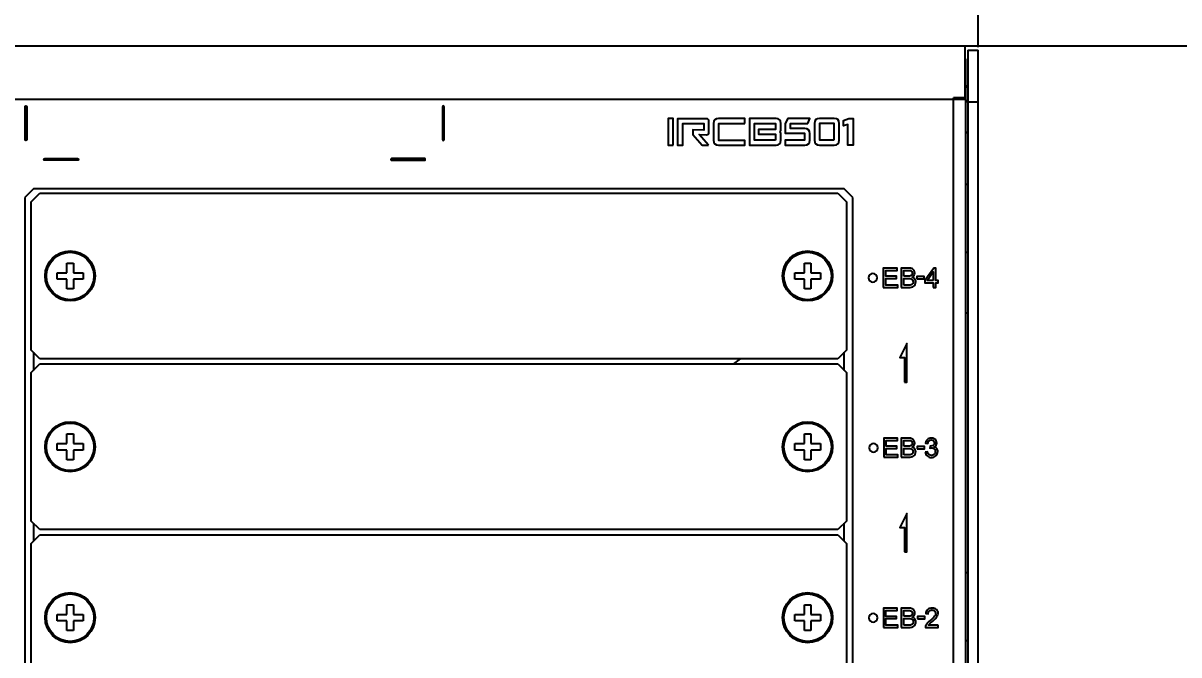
# Model space of a CAD drawing. Header units: millimetres. Extents: x 4086 to 8318, y 123 to 1549.
# Drawn here: x 7152.6 to 7286.6, y 1041.2 to 1114.5 of the extents above; entities that cross this region are included whole.
import ezdxf

# ---------------------------------------------------------------- set-up
doc = ezdxf.new("R2010")
doc.units = ezdxf.units.MM
for name, color, linetype in [('00_COMPONENTS', 7, 'Continuous'), ('20_ALL_FEATURES', 7, 'Continuous'), ('layer 3', 7, 'Continuous'), ('尺寸', 3, 'Continuous')]:
    doc.layers.add(name, color=color, linetype=linetype)
doc.styles.get("Standard").update_dxf_attribs({"font": ''})
doc.styles.get('Standard').set_extended_font_data('SimSun')
doc.dimstyles.get("Standard").update_dxf_attribs({"dimscale": 6, "dimtxt": 5, "dimasz": 3, "dimexe": 0.18, "dimexo": 0.0625, "dimgap": 0.8, "dimtad": 1, "dimtoh": 1, "dimdec": 1, "dimzin": 0, "dimdsep": 46, "dimtxsty": 'Standard', "dimcen": 0.09, "dimclrd": 256, "dimclre": 256, "dimclrt": 256, "dimadec": 0, "dimazin": 2, "dimtfac": 1, "dimtdec": 1, "dimtofl": 0, "dimtmove": 0, "dimatfit": 3, "dimfxl": 0, "dimtolj": 1, "dimtzin": 0, "dimarcsym": 0})

# ---------------------------------------------------------------- blocks, each defined once
blk = doc.blocks.new('*D81')
at = {"layer": 'Defpoints', "color": 0}
for p in [(7260.42, 1111.81), (7373.98, 1111.81), (7259.97, 981.81)]:
    blk.add_point(p, dxfattribs=at)
at = {"layer": '尺寸', "lineweight": -2}
for p, q in [((7260.79, 1111.81), (7375.06, 1111.81)), ((7373.98, 999.81), (7373.98, 1093.81)), ((7260.34, 981.81), (7375.06, 981.81))]:
    blk.add_line(p, q, dxfattribs=at)
at = {"layer": '尺寸'}
for points in [[(7376.98, 1093.81), (7370.98, 1093.81), (7373.98, 1111.81)], [(7370.98, 999.81), (7376.98, 999.81), (7373.98, 981.81)]]:
    blk.add_solid(points, dxfattribs=at)
at = {"layer": '尺寸', "insert": (7354.18, 1046.81), "char_height": 30, "attachment_point": 5, "rotation": 90}
blk.add_mtext('\\A1;130.0', dxfattribs=at)
blk = doc.blocks.new('*D84')
at = {"layer": 'Defpoints', "color": 0}
for p in [(7263.37, 1197.95), (6933.37, 1111.81), (7263.37, 1111.31)]:
    blk.add_point(p, dxfattribs=at)
at = {"layer": '尺寸', "lineweight": -2}
for p, q in [((6933.37, 1112.19), (6933.37, 1199.03)), ((6951.37, 1197.95), (7245.37, 1197.95)), ((7263.37, 1111.69), (7263.37, 1199.03))]:
    blk.add_line(p, q, dxfattribs=at)
at = {"layer": '尺寸'}
for points in [[(6951.37, 1200.95), (6951.37, 1194.95), (6933.37, 1197.95)], [(7245.37, 1194.95), (7245.37, 1200.95), (7263.37, 1197.95)]]:
    blk.add_solid(points, dxfattribs=at)
at = {"layer": '尺寸', "insert": (7098.37, 1217.75), "char_height": 30, "attachment_point": 5}
blk.add_mtext('\\A1;330.0', dxfattribs=at)

msp = doc.modelspace()

# ---------------------------------------------------------------- linework, layer by layer
at = {"layer": '00_COMPONENTS', "color": 7, "linetype": 'Continuous'}
for p, q in [((7157.72, 1065.74), (7157.72, 1066.86)), ((7157.72, 1066.86), (7158.47, 1066.86)), ((7158.47, 1066.86), (7158.47, 1065.74)), ((7243.22, 1066.86), (7243.97, 1066.86)), ((7243.22, 1065.74), (7243.22, 1066.86)), ((7243.97, 1066.86), (7243.97, 1065.74)), ((7156.59, 1064.99), (7156.59, 1065.74)), ((7156.59, 1065.74), (7157.72, 1065.74)), ((7158.47, 1065.74), (7159.59, 1065.74)), ((7159.59, 1065.74), (7159.59, 1064.99)), ((7242.09, 1065.74), (7243.22, 1065.74)), ((7242.09, 1064.99), (7242.09, 1065.74)), ((7243.97, 1065.74), (7245.09, 1065.74)), ((7245.09, 1065.74), (7245.09, 1064.99)), ((7157.72, 1064.99), (7156.59, 1064.99)), ((7157.72, 1063.86), (7157.72, 1064.99)), ((7158.47, 1064.99), (7158.47, 1063.86)), ((7159.59, 1064.99), (7158.47, 1064.99)), ((7243.22, 1064.99), (7242.09, 1064.99)), ((7243.22, 1063.86), (7243.22, 1064.99)), ((7245.09, 1064.99), (7243.97, 1064.99)), ((7243.97, 1064.99), (7243.97, 1063.86)), ((7158.47, 1063.86), (7157.72, 1063.86)), ((7243.97, 1063.86), (7243.22, 1063.86)), ((7157.72, 1045.94), (7157.72, 1047.06)), ((7157.72, 1047.06), (7158.47, 1047.06)), ((7158.47, 1047.06), (7158.47, 1045.94)), ((7243.22, 1047.06), (7243.97, 1047.06)), ((7243.22, 1045.94), (7243.22, 1047.06)), ((7243.97, 1047.06), (7243.97, 1045.94)), ((7156.59, 1045.19), (7156.59, 1045.94)), ((7156.59, 1045.94), (7157.72, 1045.94)), ((7157.72, 1045.19), (7156.59, 1045.19)), ((7157.72, 1044.06), (7157.72, 1045.19)), ((7158.47, 1045.94), (7159.59, 1045.94)), ((7158.47, 1045.19), (7158.47, 1044.06)), ((7159.59, 1045.19), (7158.47, 1045.19)), ((7159.59, 1045.94), (7159.59, 1045.19)), ((7242.09, 1045.94), (7243.22, 1045.94)), ((7242.09, 1045.19), (7242.09, 1045.94)), ((7243.22, 1045.19), (7242.09, 1045.19)), ((7243.22, 1044.06), (7243.22, 1045.19)), ((7243.97, 1045.94), (7245.09, 1045.94)), ((7245.09, 1045.19), (7243.97, 1045.19)), ((7243.97, 1045.19), (7243.97, 1044.06)), ((7245.09, 1045.94), (7245.09, 1045.19)), ((7158.47, 1044.06), (7157.72, 1044.06)), ((7243.97, 1044.06), (7243.22, 1044.06))]:
    msp.add_line(p, q, dxfattribs=at)
for centre in [(7158.09, 1065.36), (7243.59, 1065.36), (7158.09, 1045.56), (7243.59, 1045.56)]:
    msp.add_circle(centre, 2.75, dxfattribs=at)
at = {"layer": '20_ALL_FEATURES', "color": 7, "linetype": 'Continuous'}
for p, q in [((6934.87, 1111.81), (7261.87, 1111.81)), ((7261.87, 1105.81), (7261.87, 1111.81)), ((7262.17, 1111.31), (7263.37, 1111.31)), ((7262.17, 1111.31), (7262.17, 982.31)), ((7263.37, 975.31), (7263.37, 1111.31)), ((7261.92, 983.31), (7261.92, 1110.31)), ((7261.92, 1107.01), (7262.14, 1107.24)), ((7261.92, 1105.61), (6934.82, 1105.61)), ((7261.87, 1105.81), (7260.52, 1105.81)), ((7260.52, 987.81), (7260.52, 1105.81)), ((7260.52, 1105.78), (7261.87, 1105.78)), ((7260.72, 1105.81), (7260.72, 1105.61)), ((7261.92, 1105.31), (7262.14, 1105.54)), ((7263.37, 1105.31), (7262.17, 1105.31)), ((7261.92, 1101.91), (7262.14, 1101.69)), ((7153.84, 1095.26), (7152.84, 1094.26)), ((7153.59, 1093.76), (7154.59, 1094.76)), ((7247.84, 1095.26), (7153.84, 1095.26)), ((7154.59, 1094.76), (7247.09, 1094.76)), ((7247.09, 1094.76), (7248.09, 1093.76)), ((7248.84, 1094.26), (7247.84, 1095.26)), ((7262.17, 1095.76), (7261.92, 1095.76)), ((7152.84, 1094.26), (7152.84, 1016.66)), ((7153.59, 1076.56), (7153.59, 1093.76)), ((7248.09, 1093.76), (7248.09, 1076.56)), ((7248.84, 1016.66), (7248.84, 1094.26)), ((7262.17, 1087.86), (7261.92, 1087.86)), ((7156.59, 1084.79), (7156.59, 1085.54)), ((7156.59, 1085.54), (7157.72, 1085.54)), ((7157.72, 1085.54), (7157.72, 1086.66)), ((7157.72, 1086.66), (7158.47, 1086.66)), ((7158.47, 1086.66), (7158.47, 1085.54)), ((7158.47, 1085.54), (7159.59, 1085.54)), ((7159.59, 1085.54), (7159.59, 1084.79)), ((7242.09, 1085.54), (7243.22, 1085.54)), ((7242.09, 1084.79), (7242.09, 1085.54)), ((7243.22, 1086.66), (7243.97, 1086.66)), ((7243.22, 1085.54), (7243.22, 1086.66)), ((7243.97, 1086.66), (7243.97, 1085.54)), ((7243.97, 1085.54), (7245.09, 1085.54)), ((7245.09, 1085.54), (7245.09, 1084.79)), ((7157.72, 1084.79), (7156.59, 1084.79)), ((7157.72, 1083.66), (7157.72, 1084.79)), ((7158.47, 1084.79), (7158.47, 1083.66)), ((7159.59, 1084.79), (7158.47, 1084.79)), ((7243.22, 1084.79), (7242.09, 1084.79)), ((7243.22, 1083.66), (7243.22, 1084.79)), ((7245.09, 1084.79), (7243.97, 1084.79)), ((7243.97, 1084.79), (7243.97, 1083.66)), ((7158.47, 1083.66), (7157.72, 1083.66)), ((7243.97, 1083.66), (7243.22, 1083.66)), ((7262.17, 1080.86), (7261.92, 1080.86)), ((7154.59, 1075.56), (7153.59, 1076.56)), ((7153.84, 1076.31), (7153.84, 1074.21)), ((7248.09, 1076.56), (7247.09, 1075.56)), ((7247.84, 1074.21), (7247.84, 1076.31)), ((7153.59, 1073.96), (7154.59, 1074.96)), ((7247.09, 1075.56), (7154.59, 1075.56)), ((7154.59, 1074.96), (7247.09, 1074.96)), ((7235.78, 1075.56), (7234.98, 1074.96)), ((7247.09, 1074.96), (7248.09, 1073.96)), ((7153.59, 1056.76), (7153.59, 1073.96)), ((7248.09, 1073.96), (7248.09, 1056.76)), ((7154.59, 1055.76), (7153.59, 1056.76)), ((7153.84, 1056.51), (7153.84, 1054.41)), ((7248.09, 1056.76), (7247.09, 1055.76)), ((7247.84, 1054.41), (7247.84, 1056.51)), ((7153.59, 1054.16), (7154.59, 1055.16)), ((7247.09, 1055.76), (7154.59, 1055.76)), ((7154.59, 1055.16), (7247.09, 1055.16)), ((7247.09, 1055.16), (7248.09, 1054.16)), ((7153.59, 1036.96), (7153.59, 1054.16)), ((7248.09, 1054.16), (7248.09, 1036.96)), ((7262.17, 1050.76), (7261.92, 1050.76)), ((7262.17, 1042.86), (7261.92, 1042.86))]:
    msp.add_line(p, q, dxfattribs=at)
for centre, radius in [((7158.09, 1085.16), 2.9), ((7243.59, 1085.16), 2.9), ((7158.09, 1085.16), 2.75), ((7243.59, 1085.16), 2.75), ((7158.09, 1065.36), 2.9), ((7243.59, 1065.36), 2.9), ((7158.09, 1045.56), 2.9), ((7243.59, 1045.56), 2.9)]:
    msp.add_circle(centre, radius, dxfattribs=at)
at = {"layer": 'layer 3'}
for points, knots in [([(7152.86, 1100.97), (7152.86, 1100.91), (7152.91, 1100.87), (7152.96, 1100.87), (7152.96, 1100.87), (7153.02, 1100.87), (7153.06, 1100.91), (7153.06, 1100.97), (7153.06, 1100.97), (7153.06, 1100.97), (7153.06, 1104.77), (7153.06, 1104.77), (7153.06, 1104.77), (7153.06, 1104.82), (7153.02, 1104.87), (7152.96, 1104.87), (7152.96, 1104.87), (7152.91, 1104.87), (7152.86, 1104.82), (7152.86, 1104.77), (7152.86, 1104.77), (7152.86, 1104.77), (7152.86, 1100.97), (7152.86, 1100.97)], [0, 0, 0, 0, 0.142857, 0.142857, 0.142857, 0.142857, 0.285714, 0.285714, 0.285714, 0.285714, 0.428571, 0.428571, 0.428571, 0.428571, 0.571429, 0.571429, 0.571429, 0.571429, 0.714286, 0.714286, 0.714286, 0.714286, 1, 1, 1, 1]), ([(7201.46, 1100.97), (7201.46, 1100.91), (7201.42, 1100.87), (7201.36, 1100.87), (7201.36, 1100.87), (7201.31, 1100.87), (7201.26, 1100.91), (7201.26, 1100.97), (7201.26, 1100.97), (7201.26, 1100.97), (7201.26, 1104.77), (7201.26, 1104.77), (7201.26, 1104.77), (7201.26, 1104.82), (7201.31, 1104.87), (7201.36, 1104.87), (7201.36, 1104.87), (7201.42, 1104.87), (7201.46, 1104.82), (7201.46, 1104.77), (7201.46, 1104.77), (7201.46, 1104.77), (7201.46, 1100.97), (7201.46, 1100.97)], [0, 0, 0, 0, 0.142857, 0.142857, 0.142857, 0.142857, 0.285714, 0.285714, 0.285714, 0.285714, 0.428571, 0.428571, 0.428571, 0.428571, 0.571429, 0.571429, 0.571429, 0.571429, 0.714286, 0.714286, 0.714286, 0.714286, 1, 1, 1, 1]), ([(7228.01, 1100.32), (7228.01, 1100.32), (7227.41, 1100.32), (7227.41, 1100.32), (7227.41, 1100.32), (7227.41, 1100.32), (7227.41, 1103.41), (7227.41, 1103.41), (7227.41, 1103.41), (7227.41, 1103.41), (7228.01, 1103.41), (7228.01, 1103.41), (7228.01, 1103.41), (7228.01, 1103.41), (7228.01, 1100.32), (7228.01, 1100.32)], [0, 0, 0, 0, 0.2, 0.2, 0.2, 0.2, 0.4, 0.4, 0.4, 0.4, 0.6, 0.6, 0.6, 0.6, 1, 1, 1, 1]), ([(7232.1, 1100.32), (7232.1, 1100.32), (7231.38, 1100.32), (7231.38, 1100.32), (7231.38, 1100.32), (7231.38, 1100.32), (7230.28, 1101.54), (7230.28, 1101.54), (7230.28, 1101.54), (7230.28, 1101.54), (7230.28, 1102.09), (7230.28, 1102.09), (7230.28, 1102.09), (7230.28, 1102.09), (7231.55, 1102.07), (7231.55, 1102.07), (7231.55, 1102.07), (7231.55, 1102.07), (7231.55, 1102.82), (7231.55, 1102.82), (7231.55, 1102.82), (7231.55, 1102.82), (7229.11, 1102.82), (7229.11, 1102.82), (7229.11, 1102.82), (7229.11, 1102.82), (7229.11, 1100.32), (7229.11, 1100.32), (7229.11, 1100.32), (7229.11, 1100.32), (7228.51, 1100.32), (7228.51, 1100.32), (7228.51, 1100.32), (7228.51, 1100.32), (7228.51, 1103.37), (7228.51, 1103.37), (7228.51, 1103.37), (7228.51, 1103.37), (7231.85, 1103.37), (7231.85, 1103.37), (7231.85, 1103.37), (7232.05, 1103.37), (7232.15, 1103.27), (7232.15, 1103.07), (7232.15, 1103.07), (7232.15, 1103.07), (7232.15, 1101.82), (7232.15, 1101.82), (7232.15, 1101.82), (7232.15, 1101.62), (7232.05, 1101.52), (7231.85, 1101.52), (7231.85, 1101.52), (7231.85, 1101.52), (7231.03, 1101.54), (7231.03, 1101.54), (7231.03, 1101.54), (7231.03, 1101.54), (7232.1, 1100.32), (7232.1, 1100.32)], [0, 0, 0, 0, 0.0625, 0.0625, 0.0625, 0.0625, 0.125, 0.125, 0.125, 0.125, 0.1875, 0.1875, 0.1875, 0.1875, 0.25, 0.25, 0.25, 0.25, 0.3125, 0.3125, 0.3125, 0.3125, 0.375, 0.375, 0.375, 0.375, 0.4375, 0.4375, 0.4375, 0.4375, 0.5, 0.5, 0.5, 0.5, 0.5625, 0.5625, 0.5625, 0.5625, 0.625, 0.625, 0.625, 0.625, 0.6875, 0.6875, 0.6875, 0.6875, 0.75, 0.75, 0.75, 0.75, 0.8125, 0.8125, 0.8125, 0.8125, 0.875, 0.875, 0.875, 0.875, 1, 1, 1, 1]), ([(7236.33, 1102.83), (7236.33, 1102.83), (7233.29, 1102.83), (7233.29, 1102.83), (7233.29, 1102.83), (7233.29, 1102.83), (7233.29, 1100.87), (7233.29, 1100.87), (7233.29, 1100.87), (7233.29, 1100.87), (7236.33, 1100.87), (7236.33, 1100.87), (7236.33, 1100.87), (7236.33, 1100.87), (7236.33, 1100.32), (7236.33, 1100.32), (7236.33, 1100.32), (7236.33, 1100.32), (7233.27, 1100.32), (7233.27, 1100.32), (7233.27, 1100.32), (7232.88, 1100.32), (7232.69, 1100.51), (7232.69, 1100.9), (7232.69, 1100.9), (7232.69, 1100.9), (7232.69, 1102.83), (7232.69, 1102.83), (7232.69, 1102.83), (7232.69, 1103.21), (7232.88, 1103.4), (7233.27, 1103.4), (7233.27, 1103.4), (7233.27, 1103.4), (7236.33, 1103.4), (7236.33, 1103.4), (7236.33, 1103.4), (7236.33, 1103.4), (7236.33, 1102.83), (7236.33, 1102.83)], [0, 0, 0, 0, 0.090909, 0.090909, 0.090909, 0.090909, 0.181818, 0.181818, 0.181818, 0.181818, 0.272727, 0.272727, 0.272727, 0.272727, 0.363636, 0.363636, 0.363636, 0.363636, 0.454545, 0.454545, 0.454545, 0.454545, 0.545455, 0.545455, 0.545455, 0.545455, 0.636364, 0.636364, 0.636364, 0.636364, 0.727273, 0.727273, 0.727273, 0.727273, 0.818182, 0.818182, 0.818182, 0.818182, 1, 1, 1, 1]), ([(7240.49, 1102.83), (7240.49, 1102.83), (7240.49, 1102.15), (7240.49, 1102.15), (7240.49, 1102.15), (7240.49, 1102.05), (7240.46, 1101.95), (7240.41, 1101.85), (7240.41, 1101.85), (7240.46, 1101.77), (7240.49, 1101.68), (7240.49, 1101.58), (7240.49, 1101.58), (7240.49, 1101.58), (7240.49, 1100.9), (7240.49, 1100.9), (7240.49, 1100.9), (7240.49, 1100.51), (7240.3, 1100.32), (7239.93, 1100.32), (7239.93, 1100.32), (7239.93, 1100.32), (7237.45, 1100.32), (7237.45, 1100.32), (7237.45, 1100.32), (7237.45, 1100.32), (7237.45, 1100.32), (7237.45, 1100.32), (7237.45, 1100.32), (7237.45, 1100.32), (7236.84, 1100.32), (7236.84, 1100.32), (7236.84, 1100.32), (7236.84, 1100.32), (7236.84, 1103.41), (7236.84, 1103.41), (7236.84, 1103.41), (7236.84, 1103.41), (7237.45, 1103.41), (7237.45, 1103.41), (7237.45, 1103.41), (7237.45, 1103.41), (7239.93, 1103.41), (7239.93, 1103.41), (7239.93, 1103.41), (7240.3, 1103.41), (7240.49, 1103.22), (7240.49, 1102.83)], [0, 0, 0, 0, 0.076923, 0.076923, 0.076923, 0.076923, 0.153846, 0.153846, 0.153846, 0.153846, 0.230769, 0.230769, 0.230769, 0.230769, 0.307692, 0.307692, 0.307692, 0.307692, 0.384615, 0.384615, 0.384615, 0.384615, 0.461538, 0.461538, 0.461538, 0.461538, 0.538462, 0.538462, 0.538462, 0.538462, 0.615385, 0.615385, 0.615385, 0.615385, 0.692308, 0.692308, 0.692308, 0.692308, 0.769231, 0.769231, 0.769231, 0.769231, 0.846154, 0.846154, 0.846154, 0.846154, 1, 1, 1, 1]), ([(7239.88, 1100.9), (7239.88, 1100.9), (7239.88, 1101.58), (7239.88, 1101.58), (7239.88, 1101.58), (7239.88, 1101.58), (7237.9, 1101.58), (7237.9, 1101.58), (7237.9, 1101.58), (7237.9, 1101.58), (7237.9, 1102.15), (7237.9, 1102.15), (7237.9, 1102.15), (7237.9, 1102.15), (7239.88, 1102.15), (7239.88, 1102.15), (7239.88, 1102.15), (7239.88, 1102.15), (7239.88, 1102.83), (7239.88, 1102.83), (7239.88, 1102.83), (7239.88, 1102.83), (7237.45, 1102.83), (7237.45, 1102.83), (7237.45, 1102.83), (7237.45, 1102.83), (7237.45, 1100.9), (7237.45, 1100.9), (7237.45, 1100.9), (7237.45, 1100.9), (7239.88, 1100.9), (7239.88, 1100.9)], [0, 0, 0, 0, 0.111111, 0.111111, 0.111111, 0.111111, 0.222222, 0.222222, 0.222222, 0.222222, 0.333333, 0.333333, 0.333333, 0.333333, 0.444444, 0.444444, 0.444444, 0.444444, 0.555556, 0.555556, 0.555556, 0.555556, 0.666667, 0.666667, 0.666667, 0.666667, 0.777778, 0.777778, 0.777778, 0.777778, 1, 1, 1, 1]), ([(7243.62, 1102.83), (7243.62, 1102.83), (7241.61, 1102.83), (7241.61, 1102.83), (7241.61, 1102.83), (7241.61, 1102.83), (7241.61, 1102.25), (7241.61, 1102.25), (7241.61, 1102.25), (7241.61, 1102.25), (7243.26, 1102.25), (7243.26, 1102.25), (7243.26, 1102.25), (7243.65, 1102.25), (7243.85, 1102.05), (7243.85, 1101.66), (7243.85, 1101.66), (7243.85, 1101.66), (7243.85, 1100.88), (7243.85, 1100.88), (7243.85, 1100.88), (7243.85, 1100.51), (7243.65, 1100.32), (7243.26, 1100.32), (7243.26, 1100.32), (7243.26, 1100.32), (7241, 1100.32), (7241, 1100.32), (7241, 1100.32), (7241, 1100.32), (7241, 1100.88), (7241, 1100.88), (7241, 1100.88), (7241, 1100.88), (7243.24, 1100.88), (7243.24, 1100.88), (7243.24, 1100.88), (7243.24, 1100.88), (7243.24, 1101.69), (7243.24, 1101.69), (7243.24, 1101.69), (7243.24, 1101.69), (7241, 1101.69), (7241, 1101.69), (7241, 1101.69), (7241, 1101.69), (7241, 1101.79), (7241, 1101.79), (7241, 1101.79), (7241, 1101.79), (7241, 1102.25), (7241, 1102.25), (7241, 1102.25), (7241, 1102.25), (7241, 1102.83), (7241, 1102.83), (7241, 1102.83), (7241, 1102.83), (7241, 1102.83), (7241, 1102.83), (7241, 1102.83), (7241, 1102.83), (7241.31, 1103.42), (7241.31, 1103.42), (7241.31, 1103.42), (7241.31, 1103.42), (7243.85, 1103.42), (7243.85, 1103.42), (7243.85, 1103.42), (7243.85, 1103.42), (7243.62, 1102.83), (7243.62, 1102.83)], [0, 0, 0, 0, 0.052632, 0.052632, 0.052632, 0.052632, 0.105263, 0.105263, 0.105263, 0.105263, 0.157895, 0.157895, 0.157895, 0.157895, 0.210526, 0.210526, 0.210526, 0.210526, 0.263158, 0.263158, 0.263158, 0.263158, 0.315789, 0.315789, 0.315789, 0.315789, 0.368421, 0.368421, 0.368421, 0.368421, 0.421053, 0.421053, 0.421053, 0.421053, 0.473684, 0.473684, 0.473684, 0.473684, 0.526316, 0.526316, 0.526316, 0.526316, 0.578947, 0.578947, 0.578947, 0.578947, 0.631579, 0.631579, 0.631579, 0.631579, 0.684211, 0.684211, 0.684211, 0.684211, 0.736842, 0.736842, 0.736842, 0.736842, 0.789474, 0.789474, 0.789474, 0.789474, 0.842105, 0.842105, 0.842105, 0.842105, 0.894737, 0.894737, 0.894737, 0.894737, 1, 1, 1, 1]), ([(7244.39, 1102.84), (7244.39, 1103.23), (7244.59, 1103.42), (7244.98, 1103.42), (7244.98, 1103.42), (7244.98, 1103.42), (7246.68, 1103.42), (7246.68, 1103.42), (7246.68, 1103.42), (7247.05, 1103.42), (7247.24, 1103.23), (7247.24, 1102.84), (7247.24, 1102.84), (7247.24, 1102.84), (7247.24, 1100.9), (7247.24, 1100.9), (7247.24, 1100.9), (7247.24, 1100.51), (7247.05, 1100.32), (7246.68, 1100.32), (7246.68, 1100.32), (7246.68, 1100.32), (7244.98, 1100.32), (7244.98, 1100.32), (7244.98, 1100.32), (7244.59, 1100.32), (7244.39, 1100.51), (7244.39, 1100.9), (7244.39, 1100.9), (7244.39, 1100.9), (7244.39, 1102.84), (7244.39, 1102.84)], [0, 0, 0, 0, 0.111111, 0.111111, 0.111111, 0.111111, 0.222222, 0.222222, 0.222222, 0.222222, 0.333333, 0.333333, 0.333333, 0.333333, 0.444444, 0.444444, 0.444444, 0.444444, 0.555556, 0.555556, 0.555556, 0.555556, 0.666667, 0.666667, 0.666667, 0.666667, 0.777778, 0.777778, 0.777778, 0.777778, 1, 1, 1, 1]), ([(7246.63, 1100.88), (7246.63, 1100.88), (7246.63, 1102.86), (7246.63, 1102.86), (7246.63, 1102.86), (7246.63, 1102.86), (7245, 1102.86), (7245, 1102.86), (7245, 1102.86), (7245, 1102.86), (7245, 1100.88), (7245, 1100.88), (7245, 1100.88), (7245, 1100.88), (7246.63, 1100.88), (7246.63, 1100.88)], [0, 0, 0, 0, 0.2, 0.2, 0.2, 0.2, 0.4, 0.4, 0.4, 0.4, 0.6, 0.6, 0.6, 0.6, 1, 1, 1, 1]), ([(7248.35, 1103.42), (7248.35, 1103.42), (7247.76, 1103.17), (7247.76, 1103.17), (7247.76, 1103.17), (7247.76, 1103.17), (7247.76, 1102.55), (7247.76, 1102.55), (7247.76, 1102.55), (7247.76, 1102.55), (7248.25, 1102.7), (7248.25, 1102.7), (7248.25, 1102.7), (7248.25, 1102.7), (7248.25, 1100.32), (7248.25, 1100.32), (7248.25, 1100.32), (7248.25, 1100.32), (7248.86, 1100.32), (7248.86, 1100.32), (7248.86, 1100.32), (7248.86, 1100.32), (7248.86, 1103.42), (7248.86, 1103.42), (7248.86, 1103.42), (7248.86, 1103.42), (7248.35, 1103.42), (7248.35, 1103.42)], [0, 0, 0, 0, 0.125, 0.125, 0.125, 0.125, 0.25, 0.25, 0.25, 0.25, 0.375, 0.375, 0.375, 0.375, 0.5, 0.5, 0.5, 0.5, 0.625, 0.625, 0.625, 0.625, 0.75, 0.75, 0.75, 0.75, 1, 1, 1, 1]), ([(7158.96, 1098.57), (7159.02, 1098.57), (7159.06, 1098.61), (7159.06, 1098.67), (7159.06, 1098.67), (7159.06, 1098.72), (7159.02, 1098.77), (7158.96, 1098.77), (7158.96, 1098.77), (7158.96, 1098.77), (7155.16, 1098.77), (7155.16, 1098.77), (7155.16, 1098.77), (7155.11, 1098.77), (7155.06, 1098.72), (7155.06, 1098.67), (7155.06, 1098.67), (7155.06, 1098.61), (7155.11, 1098.57), (7155.16, 1098.57), (7155.16, 1098.57), (7155.16, 1098.57), (7158.96, 1098.57), (7158.96, 1098.57)], [0, 0, 0, 0, 0.142857, 0.142857, 0.142857, 0.142857, 0.285714, 0.285714, 0.285714, 0.285714, 0.428571, 0.428571, 0.428571, 0.428571, 0.571429, 0.571429, 0.571429, 0.571429, 0.714286, 0.714286, 0.714286, 0.714286, 1, 1, 1, 1]), ([(7195.36, 1098.57), (7195.31, 1098.57), (7195.26, 1098.61), (7195.26, 1098.67), (7195.26, 1098.67), (7195.26, 1098.72), (7195.31, 1098.77), (7195.36, 1098.77), (7195.36, 1098.77), (7195.36, 1098.77), (7199.16, 1098.77), (7199.16, 1098.77), (7199.16, 1098.77), (7199.22, 1098.77), (7199.26, 1098.72), (7199.26, 1098.67), (7199.26, 1098.67), (7199.26, 1098.61), (7199.22, 1098.57), (7199.16, 1098.57), (7199.16, 1098.57), (7199.16, 1098.57), (7195.36, 1098.57), (7195.36, 1098.57)], [0, 0, 0, 0, 0.142857, 0.142857, 0.142857, 0.142857, 0.285714, 0.285714, 0.285714, 0.285714, 0.428571, 0.428571, 0.428571, 0.428571, 0.571429, 0.571429, 0.571429, 0.571429, 0.714286, 0.714286, 0.714286, 0.714286, 1, 1, 1, 1]), ([(7252.35, 1083.82), (7252.35, 1083.82), (7252.35, 1086.07), (7252.35, 1086.07), (7252.35, 1086.07), (7252.35, 1086.07), (7253.98, 1086.07), (7253.98, 1086.07), (7253.98, 1086.07), (7253.98, 1086.07), (7253.98, 1085.81), (7253.98, 1085.81), (7253.98, 1085.81), (7253.98, 1085.81), (7252.65, 1085.81), (7252.65, 1085.81), (7252.65, 1085.81), (7252.65, 1085.81), (7252.65, 1085.12), (7252.65, 1085.12), (7252.65, 1085.12), (7252.65, 1085.12), (7253.89, 1085.12), (7253.89, 1085.12), (7253.89, 1085.12), (7253.89, 1085.12), (7253.89, 1084.86), (7253.89, 1084.86), (7253.89, 1084.86), (7253.89, 1084.86), (7252.65, 1084.86), (7252.65, 1084.86), (7252.65, 1084.86), (7252.65, 1084.86), (7252.65, 1084.09), (7252.65, 1084.09), (7252.65, 1084.09), (7252.65, 1084.09), (7254.03, 1084.09), (7254.03, 1084.09), (7254.03, 1084.09), (7254.03, 1084.09), (7254.03, 1083.82), (7254.03, 1083.82), (7254.03, 1083.82), (7254.03, 1083.82), (7252.35, 1083.82), (7252.35, 1083.82)], [0, 0, 0, 0, 0.076923, 0.076923, 0.076923, 0.076923, 0.153846, 0.153846, 0.153846, 0.153846, 0.230769, 0.230769, 0.230769, 0.230769, 0.307692, 0.307692, 0.307692, 0.307692, 0.384615, 0.384615, 0.384615, 0.384615, 0.461538, 0.461538, 0.461538, 0.461538, 0.538462, 0.538462, 0.538462, 0.538462, 0.615385, 0.615385, 0.615385, 0.615385, 0.692308, 0.692308, 0.692308, 0.692308, 0.769231, 0.769231, 0.769231, 0.769231, 0.846154, 0.846154, 0.846154, 0.846154, 1, 1, 1, 1]), ([(7254.43, 1083.82), (7254.43, 1083.82), (7254.43, 1086.07), (7254.43, 1086.07), (7254.43, 1086.07), (7254.43, 1086.07), (7255.28, 1086.07), (7255.28, 1086.07), (7255.28, 1086.07), (7255.45, 1086.07), (7255.58, 1086.05), (7255.69, 1086.01), (7255.69, 1086.01), (7255.79, 1085.96), (7255.87, 1085.89), (7255.93, 1085.8), (7255.93, 1085.8), (7255.99, 1085.7), (7256.02, 1085.6), (7256.02, 1085.5), (7256.02, 1085.5), (7256.02, 1085.4), (7255.99, 1085.31), (7255.94, 1085.23), (7255.94, 1085.23), (7255.89, 1085.14), (7255.81, 1085.07), (7255.71, 1085.02), (7255.71, 1085.02), (7255.84, 1084.98), (7255.95, 1084.91), (7256.02, 1084.82), (7256.02, 1084.82), (7256.09, 1084.72), (7256.13, 1084.61), (7256.13, 1084.48), (7256.13, 1084.48), (7256.13, 1084.37), (7256.11, 1084.27), (7256.06, 1084.18), (7256.06, 1084.18), (7256.02, 1084.09), (7255.96, 1084.02), (7255.9, 1083.97), (7255.9, 1083.97), (7255.83, 1083.92), (7255.75, 1083.89), (7255.65, 1083.86), (7255.65, 1083.86), (7255.55, 1083.84), (7255.43, 1083.82), (7255.29, 1083.82), (7255.29, 1083.82), (7255.29, 1083.82), (7254.43, 1083.82), (7254.43, 1083.82)], [0, 0, 0, 0, 0.066667, 0.066667, 0.066667, 0.066667, 0.133333, 0.133333, 0.133333, 0.133333, 0.2, 0.2, 0.2, 0.2, 0.266667, 0.266667, 0.266667, 0.266667, 0.333333, 0.333333, 0.333333, 0.333333, 0.4, 0.4, 0.4, 0.4, 0.466667, 0.466667, 0.466667, 0.466667, 0.533333, 0.533333, 0.533333, 0.533333, 0.6, 0.6, 0.6, 0.6, 0.666667, 0.666667, 0.666667, 0.666667, 0.733333, 0.733333, 0.733333, 0.733333, 0.8, 0.8, 0.8, 0.8, 0.866667, 0.866667, 0.866667, 0.866667, 1, 1, 1, 1]), ([(7254.73, 1085.13), (7254.73, 1085.13), (7255.22, 1085.13), (7255.22, 1085.13), (7255.22, 1085.13), (7255.35, 1085.13), (7255.44, 1085.14), (7255.5, 1085.16), (7255.5, 1085.16), (7255.58, 1085.18), (7255.63, 1085.22), (7255.67, 1085.27), (7255.67, 1085.27), (7255.71, 1085.32), (7255.73, 1085.39), (7255.73, 1085.46), (7255.73, 1085.46), (7255.73, 1085.54), (7255.71, 1085.61), (7255.67, 1085.66), (7255.67, 1085.66), (7255.64, 1085.72), (7255.59, 1085.76), (7255.52, 1085.78), (7255.52, 1085.78), (7255.45, 1085.8), (7255.34, 1085.81), (7255.18, 1085.81), (7255.18, 1085.81), (7255.18, 1085.81), (7254.73, 1085.81), (7254.73, 1085.81), (7254.73, 1085.81), (7254.73, 1085.81), (7254.73, 1085.13), (7254.73, 1085.13)], [0, 0, 0, 0, 0.1, 0.1, 0.1, 0.1, 0.2, 0.2, 0.2, 0.2, 0.3, 0.3, 0.3, 0.3, 0.4, 0.4, 0.4, 0.4, 0.5, 0.5, 0.5, 0.5, 0.6, 0.6, 0.6, 0.6, 0.7, 0.7, 0.7, 0.7, 0.8, 0.8, 0.8, 0.8, 1, 1, 1, 1]), ([(7258.16, 1083.82), (7258.16, 1083.82), (7258.16, 1084.36), (7258.16, 1084.36), (7258.16, 1084.36), (7258.16, 1084.36), (7257.18, 1084.36), (7257.18, 1084.36), (7257.18, 1084.36), (7257.18, 1084.36), (7257.18, 1084.62), (7257.18, 1084.62), (7257.18, 1084.62), (7257.18, 1084.62), (7258.21, 1086.07), (7258.21, 1086.07), (7258.21, 1086.07), (7258.21, 1086.07), (7258.44, 1086.07), (7258.44, 1086.07), (7258.44, 1086.07), (7258.44, 1086.07), (7258.44, 1084.62), (7258.44, 1084.62), (7258.44, 1084.62), (7258.44, 1084.62), (7258.74, 1084.62), (7258.74, 1084.62), (7258.74, 1084.62), (7258.74, 1084.62), (7258.74, 1084.36), (7258.74, 1084.36), (7258.74, 1084.36), (7258.74, 1084.36), (7258.44, 1084.36), (7258.44, 1084.36), (7258.44, 1084.36), (7258.44, 1084.36), (7258.44, 1083.82), (7258.44, 1083.82), (7258.44, 1083.82), (7258.44, 1083.82), (7258.16, 1083.82), (7258.16, 1083.82)], [0, 0, 0, 0, 0.083333, 0.083333, 0.083333, 0.083333, 0.166667, 0.166667, 0.166667, 0.166667, 0.25, 0.25, 0.25, 0.25, 0.333333, 0.333333, 0.333333, 0.333333, 0.416667, 0.416667, 0.416667, 0.416667, 0.5, 0.5, 0.5, 0.5, 0.583333, 0.583333, 0.583333, 0.583333, 0.666667, 0.666667, 0.666667, 0.666667, 0.75, 0.75, 0.75, 0.75, 0.833333, 0.833333, 0.833333, 0.833333, 1, 1, 1, 1]), ([(7258.16, 1084.62), (7258.16, 1084.62), (7258.16, 1085.63), (7258.16, 1085.63), (7258.16, 1085.63), (7258.16, 1085.63), (7257.45, 1084.62), (7257.45, 1084.62), (7257.45, 1084.62), (7257.45, 1084.62), (7258.16, 1084.62), (7258.16, 1084.62)], [0, 0, 0, 0, 0.25, 0.25, 0.25, 0.25, 0.5, 0.5, 0.5, 0.5, 1, 1, 1, 1]), ([(7254.73, 1084.09), (7254.73, 1084.09), (7255.29, 1084.09), (7255.29, 1084.09), (7255.29, 1084.09), (7255.39, 1084.09), (7255.45, 1084.09), (7255.49, 1084.1), (7255.49, 1084.1), (7255.56, 1084.11), (7255.62, 1084.13), (7255.66, 1084.16), (7255.66, 1084.16), (7255.71, 1084.19), (7255.75, 1084.23), (7255.78, 1084.29), (7255.78, 1084.29), (7255.81, 1084.34), (7255.82, 1084.41), (7255.82, 1084.48), (7255.82, 1084.48), (7255.82, 1084.56), (7255.8, 1084.63), (7255.76, 1084.7), (7255.76, 1084.7), (7255.72, 1084.76), (7255.66, 1084.8), (7255.58, 1084.83), (7255.58, 1084.83), (7255.5, 1084.85), (7255.39, 1084.86), (7255.25, 1084.86), (7255.25, 1084.86), (7255.25, 1084.86), (7254.73, 1084.86), (7254.73, 1084.86), (7254.73, 1084.86), (7254.73, 1084.86), (7254.73, 1084.09), (7254.73, 1084.09)], [0, 0, 0, 0, 0.090909, 0.090909, 0.090909, 0.090909, 0.181818, 0.181818, 0.181818, 0.181818, 0.272727, 0.272727, 0.272727, 0.272727, 0.363636, 0.363636, 0.363636, 0.363636, 0.454545, 0.454545, 0.454545, 0.454545, 0.545455, 0.545455, 0.545455, 0.545455, 0.636364, 0.636364, 0.636364, 0.636364, 0.727273, 0.727273, 0.727273, 0.727273, 0.818182, 0.818182, 0.818182, 0.818182, 1, 1, 1, 1]), ([(7256.25, 1084.81), (7256.25, 1084.81), (7256.25, 1085.09), (7256.25, 1085.09), (7256.25, 1085.09), (7256.25, 1085.09), (7257.11, 1085.09), (7257.11, 1085.09), (7257.11, 1085.09), (7257.11, 1085.09), (7257.11, 1084.81), (7257.11, 1084.81), (7257.11, 1084.81), (7257.11, 1084.81), (7256.25, 1084.81), (7256.25, 1084.81)], [0, 0, 0, 0, 0.2, 0.2, 0.2, 0.2, 0.4, 0.4, 0.4, 0.4, 0.6, 0.6, 0.6, 0.6, 1, 1, 1, 1]), ([(7254.83, 1072.87), (7254.83, 1072.87), (7254.83, 1075.72), (7254.83, 1075.72), (7254.83, 1075.72), (7254.83, 1075.72), (7254.3, 1075.72), (7254.3, 1075.72), (7254.3, 1075.72), (7254.3, 1075.72), (7255.09, 1077.33), (7255.09, 1077.33), (7255.09, 1077.33), (7255.09, 1077.33), (7255.09, 1075.9), (7255.09, 1075.9), (7255.09, 1075.9), (7255.09, 1075.9), (7255.09, 1075.72), (7255.09, 1075.72), (7255.09, 1075.72), (7255.09, 1075.72), (7255.09, 1072.87), (7255.09, 1072.87), (7255.09, 1072.87), (7255.09, 1072.87), (7254.83, 1072.87), (7254.83, 1072.87)], [0, 0, 0, 0, 0.125, 0.125, 0.125, 0.125, 0.25, 0.25, 0.25, 0.25, 0.375, 0.375, 0.375, 0.375, 0.5, 0.5, 0.5, 0.5, 0.625, 0.625, 0.625, 0.625, 0.75, 0.75, 0.75, 0.75, 1, 1, 1, 1]), ([(7252.42, 1064.16), (7252.42, 1064.16), (7252.42, 1066.37), (7252.42, 1066.37), (7252.42, 1066.37), (7252.42, 1066.37), (7254.01, 1066.37), (7254.01, 1066.37), (7254.01, 1066.37), (7254.01, 1066.37), (7254.01, 1066.11), (7254.01, 1066.11), (7254.01, 1066.11), (7254.01, 1066.11), (7252.71, 1066.11), (7252.71, 1066.11), (7252.71, 1066.11), (7252.71, 1066.11), (7252.71, 1065.43), (7252.71, 1065.43), (7252.71, 1065.43), (7252.71, 1065.43), (7253.92, 1065.43), (7253.92, 1065.43), (7253.92, 1065.43), (7253.92, 1065.43), (7253.92, 1065.17), (7253.92, 1065.17), (7253.92, 1065.17), (7253.92, 1065.17), (7252.71, 1065.17), (7252.71, 1065.17), (7252.71, 1065.17), (7252.71, 1065.17), (7252.71, 1064.42), (7252.71, 1064.42), (7252.71, 1064.42), (7252.71, 1064.42), (7254.06, 1064.42), (7254.06, 1064.42), (7254.06, 1064.42), (7254.06, 1064.42), (7254.06, 1064.16), (7254.06, 1064.16), (7254.06, 1064.16), (7254.06, 1064.16), (7252.42, 1064.16), (7252.42, 1064.16)], [0, 0, 0, 0, 0.076923, 0.076923, 0.076923, 0.076923, 0.153846, 0.153846, 0.153846, 0.153846, 0.230769, 0.230769, 0.230769, 0.230769, 0.307692, 0.307692, 0.307692, 0.307692, 0.384615, 0.384615, 0.384615, 0.384615, 0.461538, 0.461538, 0.461538, 0.461538, 0.538462, 0.538462, 0.538462, 0.538462, 0.615385, 0.615385, 0.615385, 0.615385, 0.692308, 0.692308, 0.692308, 0.692308, 0.769231, 0.769231, 0.769231, 0.769231, 0.846154, 0.846154, 0.846154, 0.846154, 1, 1, 1, 1]), ([(7254.45, 1064.16), (7254.45, 1064.16), (7254.45, 1066.37), (7254.45, 1066.37), (7254.45, 1066.37), (7254.45, 1066.37), (7255.28, 1066.37), (7255.28, 1066.37), (7255.28, 1066.37), (7255.45, 1066.37), (7255.58, 1066.34), (7255.68, 1066.3), (7255.68, 1066.3), (7255.78, 1066.25), (7255.86, 1066.19), (7255.92, 1066.09), (7255.92, 1066.09), (7255.98, 1066), (7256.01, 1065.9), (7256.01, 1065.8), (7256.01, 1065.8), (7256.01, 1065.71), (7255.98, 1065.62), (7255.93, 1065.54), (7255.93, 1065.54), (7255.88, 1065.45), (7255.8, 1065.39), (7255.7, 1065.33), (7255.7, 1065.33), (7255.83, 1065.3), (7255.94, 1065.23), (7256.01, 1065.13), (7256.01, 1065.13), (7256.08, 1065.04), (7256.12, 1064.93), (7256.12, 1064.8), (7256.12, 1064.8), (7256.12, 1064.7), (7256.09, 1064.6), (7256.05, 1064.51), (7256.05, 1064.51), (7256.01, 1064.42), (7255.95, 1064.36), (7255.89, 1064.31), (7255.89, 1064.31), (7255.82, 1064.26), (7255.74, 1064.22), (7255.65, 1064.2), (7255.65, 1064.2), (7255.55, 1064.17), (7255.43, 1064.16), (7255.29, 1064.16), (7255.29, 1064.16), (7255.29, 1064.16), (7254.45, 1064.16), (7254.45, 1064.16)], [0, 0, 0, 0, 0.066667, 0.066667, 0.066667, 0.066667, 0.133333, 0.133333, 0.133333, 0.133333, 0.2, 0.2, 0.2, 0.2, 0.266667, 0.266667, 0.266667, 0.266667, 0.333333, 0.333333, 0.333333, 0.333333, 0.4, 0.4, 0.4, 0.4, 0.466667, 0.466667, 0.466667, 0.466667, 0.533333, 0.533333, 0.533333, 0.533333, 0.6, 0.6, 0.6, 0.6, 0.666667, 0.666667, 0.666667, 0.666667, 0.733333, 0.733333, 0.733333, 0.733333, 0.8, 0.8, 0.8, 0.8, 0.866667, 0.866667, 0.866667, 0.866667, 1, 1, 1, 1]), ([(7254.74, 1065.44), (7254.74, 1065.44), (7255.22, 1065.44), (7255.22, 1065.44), (7255.22, 1065.44), (7255.35, 1065.44), (7255.44, 1065.45), (7255.5, 1065.46), (7255.5, 1065.46), (7255.57, 1065.49), (7255.63, 1065.52), (7255.67, 1065.57), (7255.67, 1065.57), (7255.7, 1065.63), (7255.72, 1065.69), (7255.72, 1065.77), (7255.72, 1065.77), (7255.72, 1065.84), (7255.7, 1065.91), (7255.67, 1065.96), (7255.67, 1065.96), (7255.63, 1066.02), (7255.58, 1066.06), (7255.52, 1066.08), (7255.52, 1066.08), (7255.45, 1066.1), (7255.34, 1066.11), (7255.18, 1066.11), (7255.18, 1066.11), (7255.18, 1066.11), (7254.74, 1066.11), (7254.74, 1066.11), (7254.74, 1066.11), (7254.74, 1066.11), (7254.74, 1065.44), (7254.74, 1065.44)], [0, 0, 0, 0, 0.1, 0.1, 0.1, 0.1, 0.2, 0.2, 0.2, 0.2, 0.3, 0.3, 0.3, 0.3, 0.4, 0.4, 0.4, 0.4, 0.5, 0.5, 0.5, 0.5, 0.6, 0.6, 0.6, 0.6, 0.7, 0.7, 0.7, 0.7, 0.8, 0.8, 0.8, 0.8, 1, 1, 1, 1]), ([(7256.29, 1065.13), (7256.29, 1065.13), (7256.29, 1065.4), (7256.29, 1065.4), (7256.29, 1065.4), (7256.29, 1065.4), (7257.13, 1065.4), (7257.13, 1065.4), (7257.13, 1065.4), (7257.13, 1065.4), (7257.13, 1065.13), (7257.13, 1065.13), (7257.13, 1065.13), (7257.13, 1065.13), (7256.29, 1065.13), (7256.29, 1065.13)], [0, 0, 0, 0, 0.2, 0.2, 0.2, 0.2, 0.4, 0.4, 0.4, 0.4, 0.6, 0.6, 0.6, 0.6, 1, 1, 1, 1]), ([(7257.23, 1064.75), (7257.23, 1064.75), (7257.5, 1064.78), (7257.5, 1064.78), (7257.5, 1064.78), (7257.54, 1064.63), (7257.59, 1064.52), (7257.66, 1064.45), (7257.66, 1064.45), (7257.74, 1064.38), (7257.83, 1064.35), (7257.94, 1064.35), (7257.94, 1064.35), (7258.06, 1064.35), (7258.17, 1064.39), (7258.26, 1064.48), (7258.26, 1064.48), (7258.35, 1064.57), (7258.39, 1064.68), (7258.39, 1064.81), (7258.39, 1064.81), (7258.39, 1064.93), (7258.35, 1065.04), (7258.27, 1065.12), (7258.27, 1065.12), (7258.19, 1065.2), (7258.08, 1065.24), (7257.96, 1065.24), (7257.96, 1065.24), (7257.91, 1065.24), (7257.84, 1065.23), (7257.77, 1065.21), (7257.77, 1065.21), (7257.77, 1065.21), (7257.8, 1065.45), (7257.8, 1065.45), (7257.8, 1065.45), (7257.82, 1065.44), (7257.83, 1065.44), (7257.84, 1065.44), (7257.84, 1065.44), (7257.96, 1065.44), (7258.06, 1065.47), (7258.15, 1065.53), (7258.15, 1065.53), (7258.25, 1065.59), (7258.29, 1065.68), (7258.29, 1065.81), (7258.29, 1065.81), (7258.29, 1065.91), (7258.26, 1065.99), (7258.19, 1066.06), (7258.19, 1066.06), (7258.12, 1066.12), (7258.04, 1066.15), (7257.93, 1066.15), (7257.93, 1066.15), (7257.83, 1066.15), (7257.74, 1066.12), (7257.67, 1066.05), (7257.67, 1066.05), (7257.6, 1065.99), (7257.55, 1065.89), (7257.53, 1065.75), (7257.53, 1065.75), (7257.53, 1065.75), (7257.26, 1065.8), (7257.26, 1065.8), (7257.26, 1065.8), (7257.29, 1065.98), (7257.37, 1066.12), (7257.49, 1066.22), (7257.49, 1066.22), (7257.6, 1066.32), (7257.75, 1066.37), (7257.92, 1066.37), (7257.92, 1066.37), (7258.04, 1066.37), (7258.16, 1066.35), (7258.26, 1066.3), (7258.26, 1066.3), (7258.36, 1066.25), (7258.44, 1066.18), (7258.49, 1066.09), (7258.49, 1066.09), (7258.54, 1066), (7258.57, 1065.9), (7258.57, 1065.8), (7258.57, 1065.8), (7258.57, 1065.71), (7258.54, 1065.62), (7258.49, 1065.54), (7258.49, 1065.54), (7258.44, 1065.47), (7258.37, 1065.4), (7258.27, 1065.36), (7258.27, 1065.36), (7258.4, 1065.33), (7258.5, 1065.27), (7258.57, 1065.17), (7258.57, 1065.17), (7258.64, 1065.08), (7258.68, 1064.96), (7258.68, 1064.82), (7258.68, 1064.82), (7258.68, 1064.62), (7258.61, 1064.46), (7258.47, 1064.33), (7258.47, 1064.33), (7258.33, 1064.19), (7258.15, 1064.12), (7257.93, 1064.12), (7257.93, 1064.12), (7257.74, 1064.12), (7257.58, 1064.18), (7257.45, 1064.3), (7257.45, 1064.3), (7257.32, 1064.41), (7257.25, 1064.56), (7257.23, 1064.75)], [0, 0, 0, 0, 0.032258, 0.032258, 0.032258, 0.032258, 0.064516, 0.064516, 0.064516, 0.064516, 0.096774, 0.096774, 0.096774, 0.096774, 0.129032, 0.129032, 0.129032, 0.129032, 0.16129, 0.16129, 0.16129, 0.16129, 0.193548, 0.193548, 0.193548, 0.193548, 0.225806, 0.225806, 0.225806, 0.225806, 0.258065, 0.258065, 0.258065, 0.258065, 0.290323, 0.290323, 0.290323, 0.290323, 0.322581, 0.322581, 0.322581, 0.322581, 0.354839, 0.354839, 0.354839, 0.354839, 0.387097, 0.387097, 0.387097, 0.387097, 0.419355, 0.419355, 0.419355, 0.419355, 0.451613, 0.451613, 0.451613, 0.451613, 0.483871, 0.483871, 0.483871, 0.483871, 0.516129, 0.516129, 0.516129, 0.516129, 0.548387, 0.548387, 0.548387, 0.548387, 0.580645, 0.580645, 0.580645, 0.580645, 0.612903, 0.612903, 0.612903, 0.612903, 0.645161, 0.645161, 0.645161, 0.645161, 0.677419, 0.677419, 0.677419, 0.677419, 0.709677, 0.709677, 0.709677, 0.709677, 0.741935, 0.741935, 0.741935, 0.741935, 0.774194, 0.774194, 0.774194, 0.774194, 0.806452, 0.806452, 0.806452, 0.806452, 0.83871, 0.83871, 0.83871, 0.83871, 0.870968, 0.870968, 0.870968, 0.870968, 0.903226, 0.903226, 0.903226, 0.903226, 0.935484, 0.935484, 0.935484, 0.935484, 1, 1, 1, 1]), ([(7254.74, 1064.42), (7254.74, 1064.42), (7255.29, 1064.42), (7255.29, 1064.42), (7255.29, 1064.42), (7255.39, 1064.42), (7255.45, 1064.42), (7255.49, 1064.43), (7255.49, 1064.43), (7255.56, 1064.44), (7255.61, 1064.46), (7255.66, 1064.49), (7255.66, 1064.49), (7255.7, 1064.52), (7255.74, 1064.56), (7255.77, 1064.61), (7255.77, 1064.61), (7255.8, 1064.67), (7255.81, 1064.73), (7255.81, 1064.8), (7255.81, 1064.8), (7255.81, 1064.88), (7255.79, 1064.95), (7255.75, 1065.02), (7255.75, 1065.02), (7255.71, 1065.08), (7255.65, 1065.12), (7255.58, 1065.14), (7255.58, 1065.14), (7255.5, 1065.17), (7255.39, 1065.18), (7255.25, 1065.18), (7255.25, 1065.18), (7255.25, 1065.18), (7254.74, 1065.18), (7254.74, 1065.18), (7254.74, 1065.18), (7254.74, 1065.18), (7254.74, 1064.42), (7254.74, 1064.42)], [0, 0, 0, 0, 0.090909, 0.090909, 0.090909, 0.090909, 0.181818, 0.181818, 0.181818, 0.181818, 0.272727, 0.272727, 0.272727, 0.272727, 0.363636, 0.363636, 0.363636, 0.363636, 0.454545, 0.454545, 0.454545, 0.454545, 0.545455, 0.545455, 0.545455, 0.545455, 0.636364, 0.636364, 0.636364, 0.636364, 0.727273, 0.727273, 0.727273, 0.727273, 0.818182, 0.818182, 0.818182, 0.818182, 1, 1, 1, 1]), ([(7254.83, 1053.17), (7254.83, 1053.17), (7254.83, 1056.02), (7254.83, 1056.02), (7254.83, 1056.02), (7254.83, 1056.02), (7254.3, 1056.02), (7254.3, 1056.02), (7254.3, 1056.02), (7254.3, 1056.02), (7255.09, 1057.63), (7255.09, 1057.63), (7255.09, 1057.63), (7255.09, 1057.63), (7255.09, 1056.2), (7255.09, 1056.2), (7255.09, 1056.2), (7255.09, 1056.2), (7255.09, 1056.02), (7255.09, 1056.02), (7255.09, 1056.02), (7255.09, 1056.02), (7255.09, 1053.17), (7255.09, 1053.17), (7255.09, 1053.17), (7255.09, 1053.17), (7254.83, 1053.17), (7254.83, 1053.17)], [0, 0, 0, 0, 0.125, 0.125, 0.125, 0.125, 0.25, 0.25, 0.25, 0.25, 0.375, 0.375, 0.375, 0.375, 0.5, 0.5, 0.5, 0.5, 0.625, 0.625, 0.625, 0.625, 0.75, 0.75, 0.75, 0.75, 1, 1, 1, 1]), ([(7252.38, 1044.42), (7252.38, 1044.42), (7252.38, 1046.67), (7252.38, 1046.67), (7252.38, 1046.67), (7252.38, 1046.67), (7253.99, 1046.67), (7253.99, 1046.67), (7253.99, 1046.67), (7253.99, 1046.67), (7253.99, 1046.4), (7253.99, 1046.4), (7253.99, 1046.4), (7253.99, 1046.4), (7252.67, 1046.4), (7252.67, 1046.4), (7252.67, 1046.4), (7252.67, 1046.4), (7252.67, 1045.71), (7252.67, 1045.71), (7252.67, 1045.71), (7252.67, 1045.71), (7253.91, 1045.71), (7253.91, 1045.71), (7253.91, 1045.71), (7253.91, 1045.71), (7253.91, 1045.45), (7253.91, 1045.45), (7253.91, 1045.45), (7253.91, 1045.45), (7252.67, 1045.45), (7252.67, 1045.45), (7252.67, 1045.45), (7252.67, 1045.45), (7252.67, 1044.69), (7252.67, 1044.69), (7252.67, 1044.69), (7252.67, 1044.69), (7254.05, 1044.69), (7254.05, 1044.69), (7254.05, 1044.69), (7254.05, 1044.69), (7254.05, 1044.42), (7254.05, 1044.42), (7254.05, 1044.42), (7254.05, 1044.42), (7252.38, 1044.42), (7252.38, 1044.42)], [0, 0, 0, 0, 0.076923, 0.076923, 0.076923, 0.076923, 0.153846, 0.153846, 0.153846, 0.153846, 0.230769, 0.230769, 0.230769, 0.230769, 0.307692, 0.307692, 0.307692, 0.307692, 0.384615, 0.384615, 0.384615, 0.384615, 0.461538, 0.461538, 0.461538, 0.461538, 0.538462, 0.538462, 0.538462, 0.538462, 0.615385, 0.615385, 0.615385, 0.615385, 0.692308, 0.692308, 0.692308, 0.692308, 0.769231, 0.769231, 0.769231, 0.769231, 0.846154, 0.846154, 0.846154, 0.846154, 1, 1, 1, 1]), ([(7254.44, 1044.42), (7254.44, 1044.42), (7254.44, 1046.67), (7254.44, 1046.67), (7254.44, 1046.67), (7254.44, 1046.67), (7255.28, 1046.67), (7255.28, 1046.67), (7255.28, 1046.67), (7255.46, 1046.67), (7255.59, 1046.64), (7255.7, 1046.6), (7255.7, 1046.6), (7255.8, 1046.55), (7255.88, 1046.48), (7255.94, 1046.39), (7255.94, 1046.39), (7256, 1046.29), (7256.03, 1046.2), (7256.03, 1046.09), (7256.03, 1046.09), (7256.03, 1046), (7256, 1045.91), (7255.95, 1045.82), (7255.95, 1045.82), (7255.9, 1045.74), (7255.82, 1045.67), (7255.71, 1045.62), (7255.71, 1045.62), (7255.85, 1045.58), (7255.95, 1045.51), (7256.03, 1045.41), (7256.03, 1045.41), (7256.1, 1045.32), (7256.14, 1045.2), (7256.14, 1045.07), (7256.14, 1045.07), (7256.14, 1044.97), (7256.11, 1044.87), (7256.07, 1044.78), (7256.07, 1044.78), (7256.03, 1044.69), (7255.97, 1044.62), (7255.91, 1044.57), (7255.91, 1044.57), (7255.84, 1044.52), (7255.76, 1044.49), (7255.66, 1044.46), (7255.66, 1044.46), (7255.56, 1044.44), (7255.44, 1044.42), (7255.3, 1044.42), (7255.3, 1044.42), (7255.3, 1044.42), (7254.44, 1044.42), (7254.44, 1044.42)], [0, 0, 0, 0, 0.066667, 0.066667, 0.066667, 0.066667, 0.133333, 0.133333, 0.133333, 0.133333, 0.2, 0.2, 0.2, 0.2, 0.266667, 0.266667, 0.266667, 0.266667, 0.333333, 0.333333, 0.333333, 0.333333, 0.4, 0.4, 0.4, 0.4, 0.466667, 0.466667, 0.466667, 0.466667, 0.533333, 0.533333, 0.533333, 0.533333, 0.6, 0.6, 0.6, 0.6, 0.666667, 0.666667, 0.666667, 0.666667, 0.733333, 0.733333, 0.733333, 0.733333, 0.8, 0.8, 0.8, 0.8, 0.866667, 0.866667, 0.866667, 0.866667, 1, 1, 1, 1]), ([(7258.72, 1044.69), (7258.72, 1044.69), (7258.72, 1044.42), (7258.72, 1044.42), (7258.72, 1044.42), (7258.72, 1044.42), (7257.24, 1044.42), (7257.24, 1044.42), (7257.24, 1044.42), (7257.23, 1044.49), (7257.24, 1044.55), (7257.27, 1044.62), (7257.27, 1044.62), (7257.31, 1044.72), (7257.37, 1044.82), (7257.45, 1044.91), (7257.45, 1044.91), (7257.53, 1045.01), (7257.65, 1045.12), (7257.81, 1045.25), (7257.81, 1045.25), (7258.05, 1045.45), (7258.22, 1045.61), (7258.3, 1045.73), (7258.3, 1045.73), (7258.39, 1045.84), (7258.43, 1045.95), (7258.43, 1046.06), (7258.43, 1046.06), (7258.43, 1046.17), (7258.39, 1046.26), (7258.32, 1046.33), (7258.32, 1046.33), (7258.24, 1046.41), (7258.14, 1046.45), (7258.01, 1046.45), (7258.01, 1046.45), (7257.88, 1046.45), (7257.77, 1046.41), (7257.69, 1046.33), (7257.69, 1046.33), (7257.61, 1046.25), (7257.57, 1046.14), (7257.57, 1046), (7257.57, 1046), (7257.57, 1046), (7257.29, 1046.03), (7257.29, 1046.03), (7257.29, 1046.03), (7257.31, 1046.24), (7257.38, 1046.4), (7257.51, 1046.51), (7257.51, 1046.51), (7257.63, 1046.62), (7257.8, 1046.67), (7258.02, 1046.67), (7258.02, 1046.67), (7258.23, 1046.67), (7258.4, 1046.62), (7258.53, 1046.5), (7258.53, 1046.5), (7258.65, 1046.38), (7258.72, 1046.23), (7258.72, 1046.05), (7258.72, 1046.05), (7258.72, 1045.96), (7258.7, 1045.87), (7258.66, 1045.79), (7258.66, 1045.79), (7258.62, 1045.7), (7258.56, 1045.61), (7258.48, 1045.51), (7258.48, 1045.51), (7258.39, 1045.42), (7258.25, 1045.29), (7258.05, 1045.12), (7258.05, 1045.12), (7257.89, 1044.98), (7257.78, 1044.89), (7257.74, 1044.84), (7257.74, 1044.84), (7257.69, 1044.79), (7257.65, 1044.74), (7257.62, 1044.69), (7257.62, 1044.69), (7257.62, 1044.69), (7258.72, 1044.69), (7258.72, 1044.69)], [0, 0, 0, 0, 0.043478, 0.043478, 0.043478, 0.043478, 0.086957, 0.086957, 0.086957, 0.086957, 0.130435, 0.130435, 0.130435, 0.130435, 0.173913, 0.173913, 0.173913, 0.173913, 0.217391, 0.217391, 0.217391, 0.217391, 0.26087, 0.26087, 0.26087, 0.26087, 0.304348, 0.304348, 0.304348, 0.304348, 0.347826, 0.347826, 0.347826, 0.347826, 0.391304, 0.391304, 0.391304, 0.391304, 0.434783, 0.434783, 0.434783, 0.434783, 0.478261, 0.478261, 0.478261, 0.478261, 0.521739, 0.521739, 0.521739, 0.521739, 0.565217, 0.565217, 0.565217, 0.565217, 0.608696, 0.608696, 0.608696, 0.608696, 0.652174, 0.652174, 0.652174, 0.652174, 0.695652, 0.695652, 0.695652, 0.695652, 0.73913, 0.73913, 0.73913, 0.73913, 0.782609, 0.782609, 0.782609, 0.782609, 0.826087, 0.826087, 0.826087, 0.826087, 0.869565, 0.869565, 0.869565, 0.869565, 0.913043, 0.913043, 0.913043, 0.913043, 1, 1, 1, 1]), ([(7254.74, 1045.72), (7254.74, 1045.72), (7255.23, 1045.72), (7255.23, 1045.72), (7255.23, 1045.72), (7255.36, 1045.72), (7255.45, 1045.73), (7255.51, 1045.75), (7255.51, 1045.75), (7255.58, 1045.77), (7255.64, 1045.81), (7255.68, 1045.86), (7255.68, 1045.86), (7255.72, 1045.91), (7255.74, 1045.98), (7255.74, 1046.06), (7255.74, 1046.06), (7255.74, 1046.13), (7255.72, 1046.2), (7255.68, 1046.25), (7255.68, 1046.25), (7255.65, 1046.31), (7255.6, 1046.35), (7255.53, 1046.37), (7255.53, 1046.37), (7255.46, 1046.39), (7255.35, 1046.4), (7255.19, 1046.4), (7255.19, 1046.4), (7255.19, 1046.4), (7254.74, 1046.4), (7254.74, 1046.4), (7254.74, 1046.4), (7254.74, 1046.4), (7254.74, 1045.72), (7254.74, 1045.72)], [0, 0, 0, 0, 0.1, 0.1, 0.1, 0.1, 0.2, 0.2, 0.2, 0.2, 0.3, 0.3, 0.3, 0.3, 0.4, 0.4, 0.4, 0.4, 0.5, 0.5, 0.5, 0.5, 0.6, 0.6, 0.6, 0.6, 0.7, 0.7, 0.7, 0.7, 0.8, 0.8, 0.8, 0.8, 1, 1, 1, 1]), ([(7254.74, 1044.69), (7254.74, 1044.69), (7255.3, 1044.69), (7255.3, 1044.69), (7255.3, 1044.69), (7255.4, 1044.69), (7255.46, 1044.69), (7255.5, 1044.7), (7255.5, 1044.7), (7255.57, 1044.71), (7255.63, 1044.73), (7255.67, 1044.76), (7255.67, 1044.76), (7255.72, 1044.79), (7255.76, 1044.83), (7255.79, 1044.88), (7255.79, 1044.88), (7255.82, 1044.94), (7255.83, 1045), (7255.83, 1045.07), (7255.83, 1045.07), (7255.83, 1045.16), (7255.81, 1045.23), (7255.77, 1045.29), (7255.77, 1045.29), (7255.72, 1045.35), (7255.66, 1045.4), (7255.59, 1045.42), (7255.59, 1045.42), (7255.51, 1045.45), (7255.4, 1045.46), (7255.26, 1045.46), (7255.26, 1045.46), (7255.26, 1045.46), (7254.74, 1045.46), (7254.74, 1045.46), (7254.74, 1045.46), (7254.74, 1045.46), (7254.74, 1044.69), (7254.74, 1044.69)], [0, 0, 0, 0, 0.090909, 0.090909, 0.090909, 0.090909, 0.181818, 0.181818, 0.181818, 0.181818, 0.272727, 0.272727, 0.272727, 0.272727, 0.363636, 0.363636, 0.363636, 0.363636, 0.454545, 0.454545, 0.454545, 0.454545, 0.545455, 0.545455, 0.545455, 0.545455, 0.636364, 0.636364, 0.636364, 0.636364, 0.727273, 0.727273, 0.727273, 0.727273, 0.818182, 0.818182, 0.818182, 0.818182, 1, 1, 1, 1]), ([(7256.34, 1045.41), (7256.34, 1045.41), (7256.34, 1045.68), (7256.34, 1045.68), (7256.34, 1045.68), (7256.34, 1045.68), (7257.19, 1045.68), (7257.19, 1045.68), (7257.19, 1045.68), (7257.19, 1045.68), (7257.19, 1045.41), (7257.19, 1045.41), (7257.19, 1045.41), (7257.19, 1045.41), (7256.34, 1045.41), (7256.34, 1045.41)], [0, 0, 0, 0, 0.2, 0.2, 0.2, 0.2, 0.4, 0.4, 0.4, 0.4, 0.6, 0.6, 0.6, 0.6, 1, 1, 1, 1])]:
    msp.add_open_spline(points, degree=3, knots=knots, dxfattribs=at)
at = {"layer": 'layer 3', "color": 142}
for points in [[(7251.15, 1085.45), (7251.43, 1085.45), (7251.65, 1085.23), (7251.65, 1084.95), (7251.65, 1084.95), (7251.65, 1084.67), (7251.43, 1084.45), (7251.15, 1084.45), (7251.15, 1084.45), (7250.88, 1084.45), (7250.65, 1084.67), (7250.65, 1084.95), (7250.65, 1084.95), (7250.65, 1085.23), (7250.88, 1085.45), (7251.15, 1085.45)], [(7251.22, 1065.75), (7251.49, 1065.75), (7251.72, 1065.53), (7251.72, 1065.25), (7251.72, 1065.25), (7251.72, 1064.97), (7251.49, 1064.75), (7251.22, 1064.75), (7251.22, 1064.75), (7250.94, 1064.75), (7250.72, 1064.97), (7250.72, 1065.25), (7250.72, 1065.25), (7250.72, 1065.53), (7250.94, 1065.75), (7251.22, 1065.75)], [(7251.18, 1046.05), (7251.45, 1046.05), (7251.68, 1045.83), (7251.68, 1045.55), (7251.68, 1045.55), (7251.68, 1045.27), (7251.45, 1045.05), (7251.18, 1045.05), (7251.18, 1045.05), (7250.9, 1045.05), (7250.68, 1045.27), (7250.68, 1045.55), (7250.68, 1045.55), (7250.68, 1045.83), (7250.9, 1046.05), (7251.18, 1046.05)]]:
    msp.add_open_spline(points, degree=3, knots=[0, 0, 0, 0, 0.2, 0.2, 0.2, 0.2, 0.4, 0.4, 0.4, 0.4, 0.6, 0.6, 0.6, 0.6, 1, 1, 1, 1], dxfattribs=at)

# ---------------------------------------------------------------- dimensions: what is measured, and where the dimension line sits
at = {"layer": '尺寸'}
dim = msp.add_linear_dim(base=(7263.37, 1197.95), p1=(6933.37, 1111.81), p2=(7263.37, 1111.31), dimstyle='Standard', dxfattribs=at)
dim.commit()
dim.dimension.update_dxf_attribs({"geometry": '*D84', "text_midpoint": (7098.37, 1197.95), "dimtype": 160})
dim = msp.add_linear_dim(base=(7373.98, 1111.81), p1=(7259.97, 981.81), p2=(7260.42, 1111.81), angle=90, dimstyle='Standard', dxfattribs=at)
dim.commit()
dim.dimension.update_dxf_attribs({"geometry": '*D81', "text_midpoint": (7373.98, 1046.81), "dimtype": 160})

doc.saveas('drawing.dxf')
